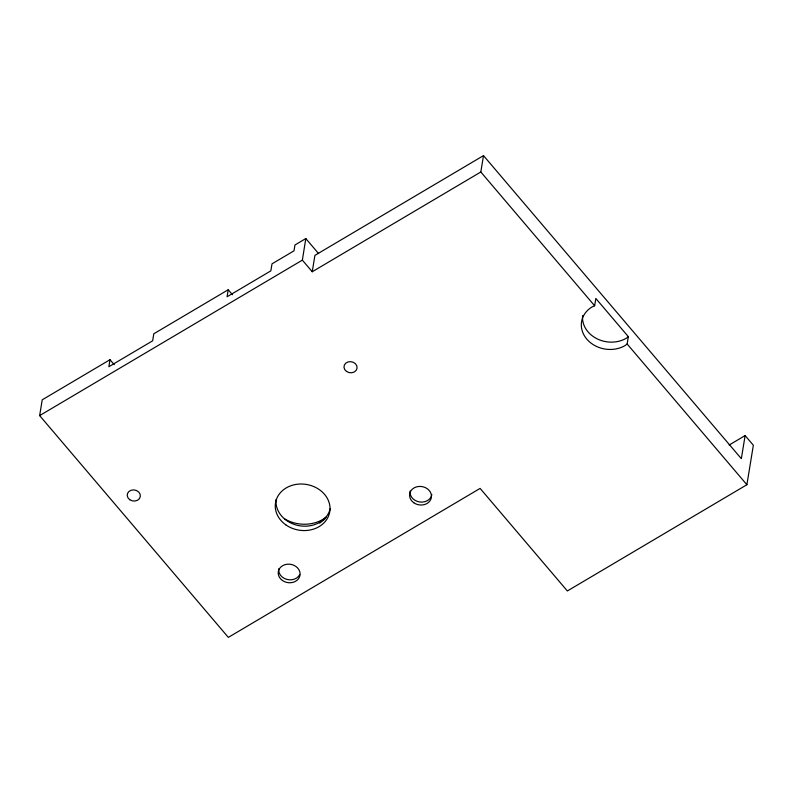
<?xml version="1.0" encoding="UTF-8"?>
<svg xmlns="http://www.w3.org/2000/svg" width="793" height="793" viewBox="0 0 793 793"><rect width="100%" height="100%" fill="white"/><g stroke="black" fill="none" stroke-linecap="round" stroke-linejoin="round"><path stroke-width="1.19" d="M312.244 271.751L314.92 255.376L483.502 155.616L480.816 171.992L312.244 271.751L302.361 260.134L305.811 238.554L294.956 244.978L294.005 250.826L272.009 263.841L270.859 270.859L227.076 296.77L228.225 289.752L153.792 333.794L152.643 340.812L108.859 366.723L110.009 359.705L42.237 399.811L39.65 415.601L228.334 637.384L480.102 488.399L567.362 590.963L746.887 484.731L753.35 445.26L745.123 435.575L729.144 445.032M324.922 518.245L319.817 522.26L319.678 523.132L324.783 519.118L324.922 518.245A27.497 23.166 9.3 0 0 330.245 508.61M594.641 305.781L595.84 298.465L628.334 336.668L627.134 343.974L625.162 345.53A27.497 23.166 9.3 0 1 586.81 339.126A27.497 23.166 9.3 0 1 592.232 306.822L594.641 305.781L480.816 171.992M745.123 435.575L741.336 458.681L483.502 155.616M628.334 336.668L626.361 338.214A27.497 23.166 9.3 0 1 596.594 338.571A27.497 23.166 9.3 0 1 582.607 315.535M39.65 415.601L302.361 260.134M627.134 343.974L746.887 484.731M305.811 238.554L318.627 253.621M228.225 289.752L232.458 294.728M110.009 359.705L114.242 364.681M299.714 574.647A11.003 9.268 9.3 0 1 286.689 579.356A11.003 9.268 9.3 0 1 278.779 568.73M326.28 517.056A33.732 28.409 9.3 0 1 284.489 518.83M319.817 522.26A27.497 23.166 9.3 0 1 290.05 522.607A27.497 23.166 9.3 0 1 276.073 499.57M431.838 494.614A11.003 9.268 9.3 0 1 419.457 501.939A11.003 9.268 9.3 0 1 410.14 490.996M413.758 502.732A11.003 9.268 9.3 0 0 431.362 497.538A11.003 9.268 9.3 0 0 416.414 486.912A11.003 9.268 9.3 0 0 413.758 502.732M282.397 580.466A11.003 9.268 9.3 0 0 300.002 575.272A11.003 9.268 9.3 0 0 285.054 564.646A11.003 9.268 9.3 0 0 282.397 580.466M129.735 499.689A6.602 5.561 9.3 0 0 140.302 496.567A6.602 5.561 9.3 0 0 131.331 490.183A6.602 5.561 9.3 0 0 129.735 499.689M346.482 371.421A6.602 5.561 9.3 0 0 357.038 368.309A6.602 5.561 9.3 0 0 348.077 361.925A6.602 5.561 9.3 0 0 346.482 371.421M285.748 524.807A27.497 23.166 9.3 0 0 329.759 511.812A27.497 23.166 9.3 0 0 292.399 485.247A27.497 23.166 9.3 0 0 285.748 524.807"/></g></svg>
